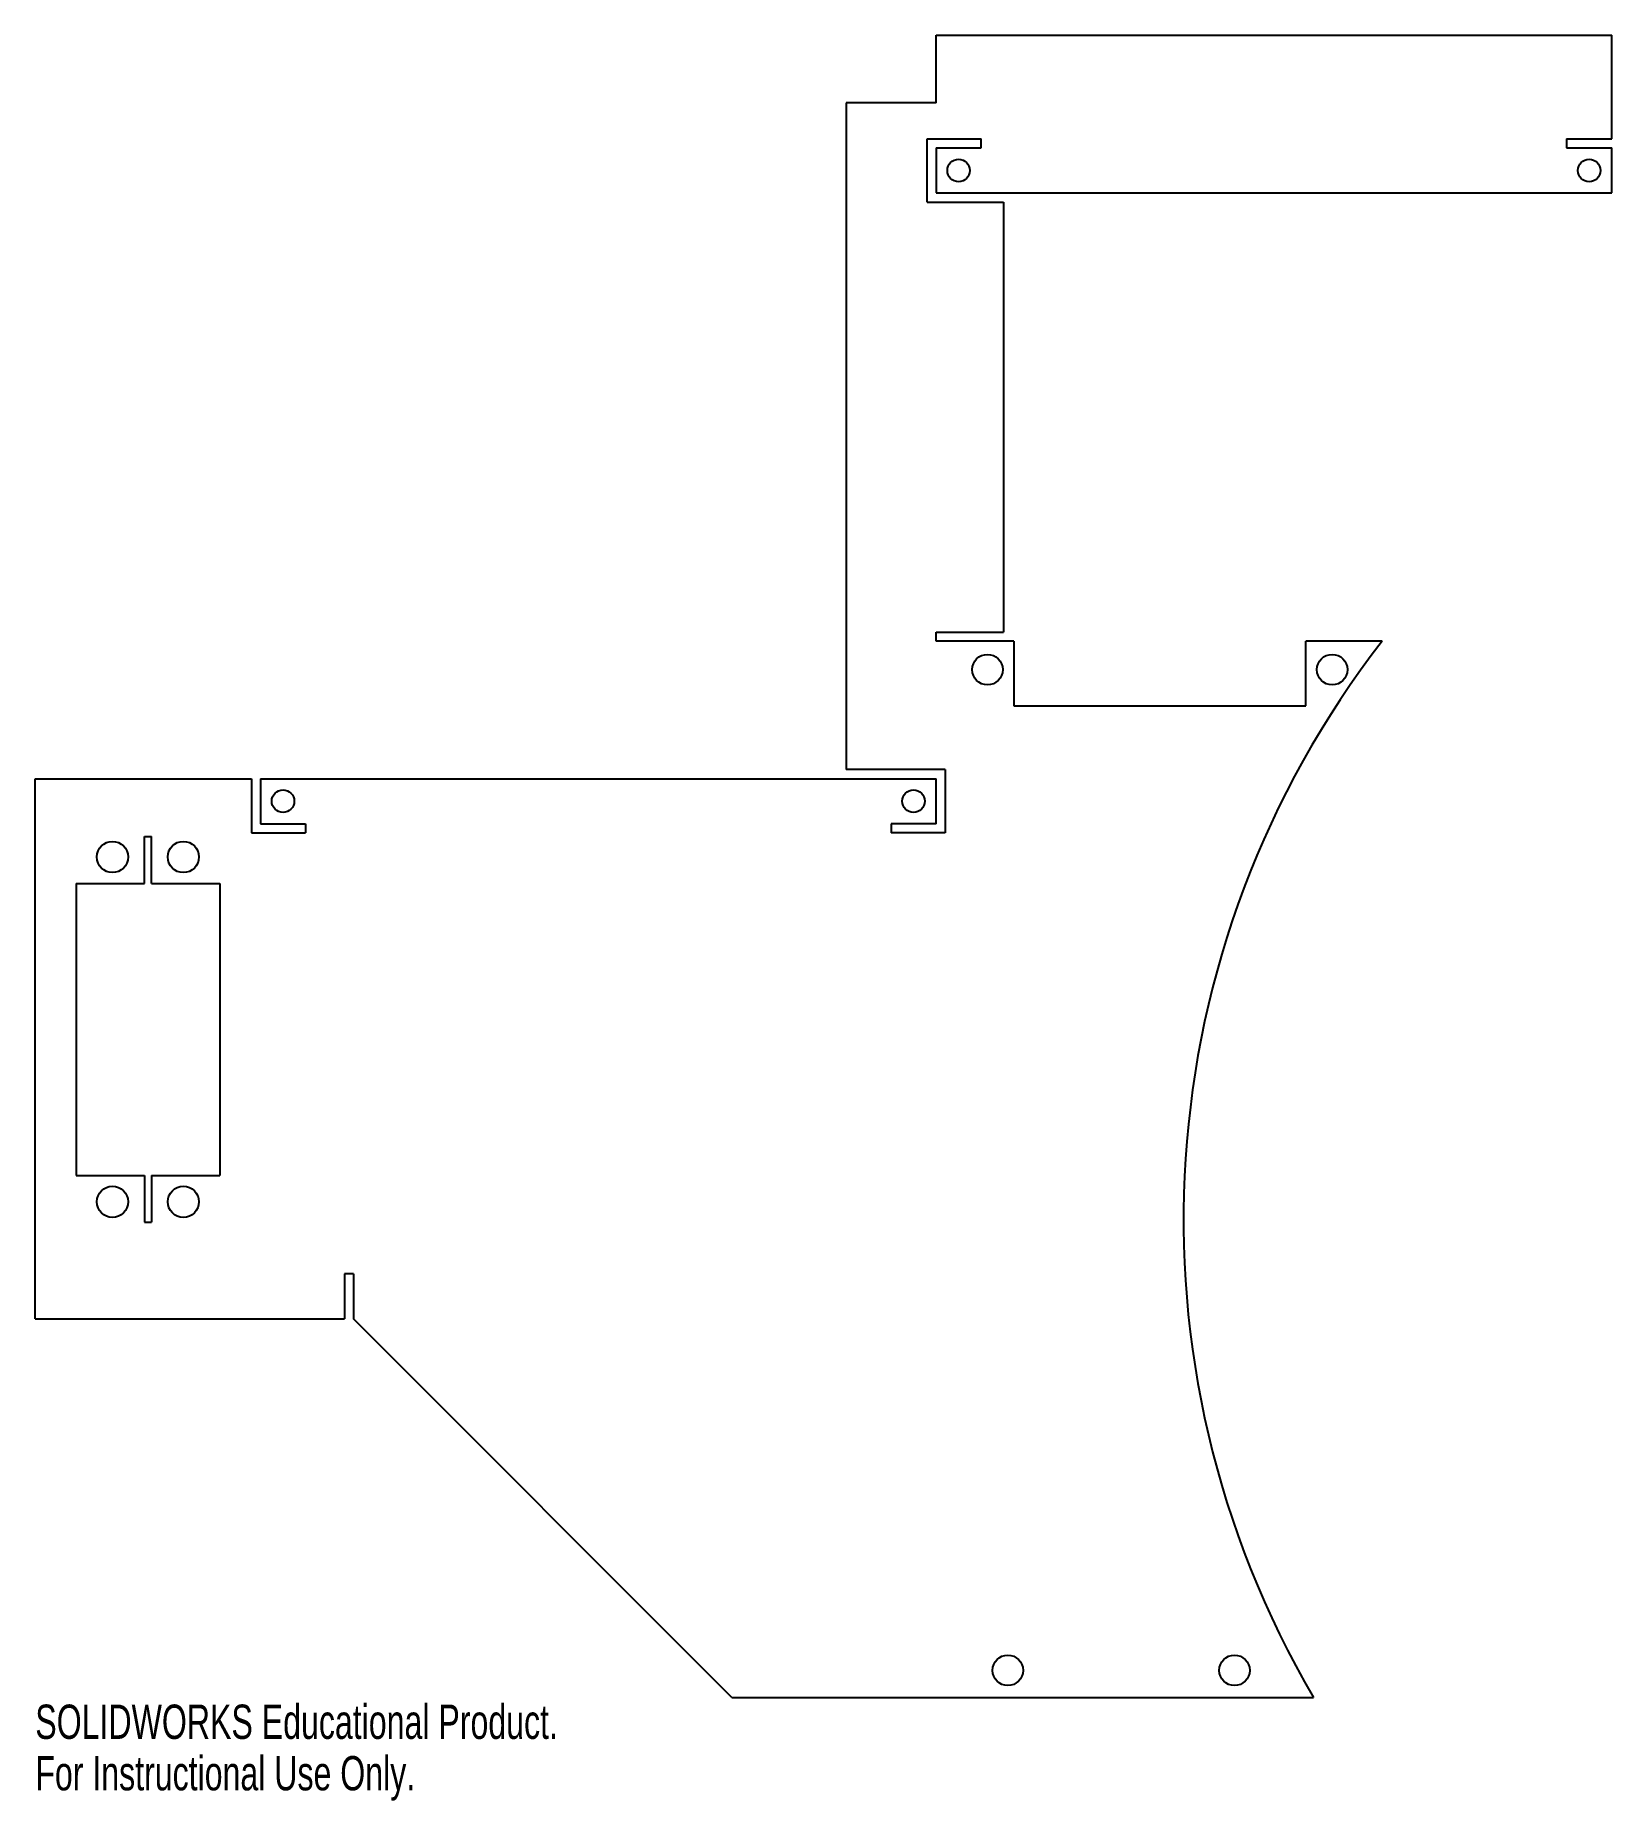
# Model space of a CAD drawing. Header units: inches. Extents: x -2.65 to 6.1, y -5.57 to 4.22.
import ezdxf

# ---------------------------------------------------------------- set-up
doc = ezdxf.new("R2010")
doc.units = ezdxf.units.IN
doc.header["$MEASUREMENT"] = 0
doc.styles.add('SLDTEXTSTYLE0', font='TXT', dxfattribs={"width": 0.7})

msp = doc.modelspace()

# ---------------------------------------------------------------- linework, layer by layer
at = {"color": 7, "linetype": 'Continuous', "lineweight": 25}
for p, q in [((2.352, 4.223), (6.102, 4.223)), ((2.352, 3.848), (2.352, 4.223)), ((6.102, 3.648), (6.102, 4.223)), ((2.352, 3.848), (1.852, 3.848)), ((1.852, 3.848), (1.852, 0.148)), ((2.302, 3.298), (2.302, 3.648)), ((2.302, 3.648), (2.602, 3.648)), ((2.602, 3.598), (2.602, 3.648)), ((5.852, 3.648), (6.102, 3.648)), ((5.852, 3.648), (5.852, 3.598)), ((2.352, 3.598), (2.602, 3.598)), ((2.352, 3.598), (2.352, 3.348)), ((5.852, 3.598), (6.102, 3.598)), ((6.102, 3.348), (6.102, 3.598)), ((2.352, 3.348), (6.102, 3.348)), ((2.302, 3.298), (2.727, 3.298)), ((2.727, 3.298), (2.727, 0.9103)), ((2.352, 0.8603), (2.352, 0.9103)), ((2.352, 0.9103), (2.727, 0.9103)), ((2.7835, 0.8603), (2.352, 0.8603)), ((2.7835, 0.8603), (2.7835, 0.5013)), ((4.8283, 0.8603), (4.4037, 0.8603)), ((4.4037, 0.5013), (4.4037, 0.8603)), ((2.7835, 0.5013), (4.4037, 0.5013)), ((-2.648, 0.098), (-1.448, 0.098)), ((-2.648, -2.9), (-2.648, 0.098)), ((-1.448, 0.098), (-1.448, -0.202)), ((-1.398, 0.098), (2.352, 0.098)), ((-1.398, 0.098), (-1.398, -0.152)), ((2.402, 0.148), (1.852, 0.148)), ((2.352, -0.152), (2.352, 0.098)), ((2.402, 0.148), (2.402, -0.202)), ((-1.398, -0.152), (-1.148, -0.152)), ((-1.148, -0.152), (-1.148, -0.202)), ((2.102, -0.152), (2.102, -0.202)), ((2.352, -0.152), (2.102, -0.152)), ((-2.0427, -0.4831), (-2.0427, -0.2231)), ((-2.0427, -0.2231), (-2.0033, -0.2231)), ((-2.0033, -0.4831), (-2.0033, -0.2231)), ((-1.448, -0.202), (-1.148, -0.202)), ((2.402, -0.202), (2.102, -0.202)), ((-2.4217, -0.4831), (-2.4217, -2.1033)), ((-2.4217, -0.4831), (-2.0427, -0.4831)), ((-2.0033, -0.4831), (-1.6243, -0.4831)), ((-1.6243, -0.4831), (-1.6243, -2.1033)), ((-2.4217, -2.1033), (-2.0427, -2.1033)), ((-2.0427, -2.1033), (-2.0427, -2.3633)), ((-2.0033, -2.1033), (-1.6243, -2.1033)), ((-2.0033, -2.1033), (-2.0033, -2.3633)), ((-2.0427, -2.3633), (-2.0033, -2.3633)), ((-0.9325, -2.65), (-0.9325, -2.9)), ((-0.8825, -2.65), (-0.9325, -2.65)), ((-0.8825, -2.65), (-0.8825, -2.9)), ((-2.648, -2.9), (-0.9325, -2.9)), ((1.2175, -5), (-0.8825, -2.9)), ((1.2175, -5), (4.4476, -5))]:
    msp.add_line(p, q, dxfattribs=at)
for centre, radius in [((2.477, 3.473), 0.0625), ((5.977, 3.473), 0.0625), ((2.6369, 0.7031), 0.0846), ((4.5503, 0.7031), 0.0846), ((-1.273, -0.027), 0.0625), ((2.227, -0.027), 0.0625), ((-2.2199, -0.3365), 0.0866), ((-1.8261, -0.3365), 0.0866), ((-2.2199, -2.2499), 0.0866), ((-1.8261, -2.2499), 0.0866), ((2.75, -4.85), 0.0846), ((4.008, -4.85), 0.0846)]:
    msp.add_circle(centre, radius, dxfattribs=at)
msp.add_arc((8.95, -2.35), 5.2244, 142.08533, 210.47998, dxfattribs=at)

# ---------------------------------------------------------------- texts
at = {"color": 7, "linetype": 'Continuous', "char_height": 0.1903, "attachment_point": 1, "style": 'SLDTEXTSTYLE0'}
for s, insert in [('SOLIDWORKS Educational Product.', (-2.648, -5.0401)), ('For Instructional Use Only.', (-2.648, -5.3256))]:
    msp.add_mtext(s, dxfattribs=dict(at, insert=insert))

doc.saveas('drawing.dxf')
